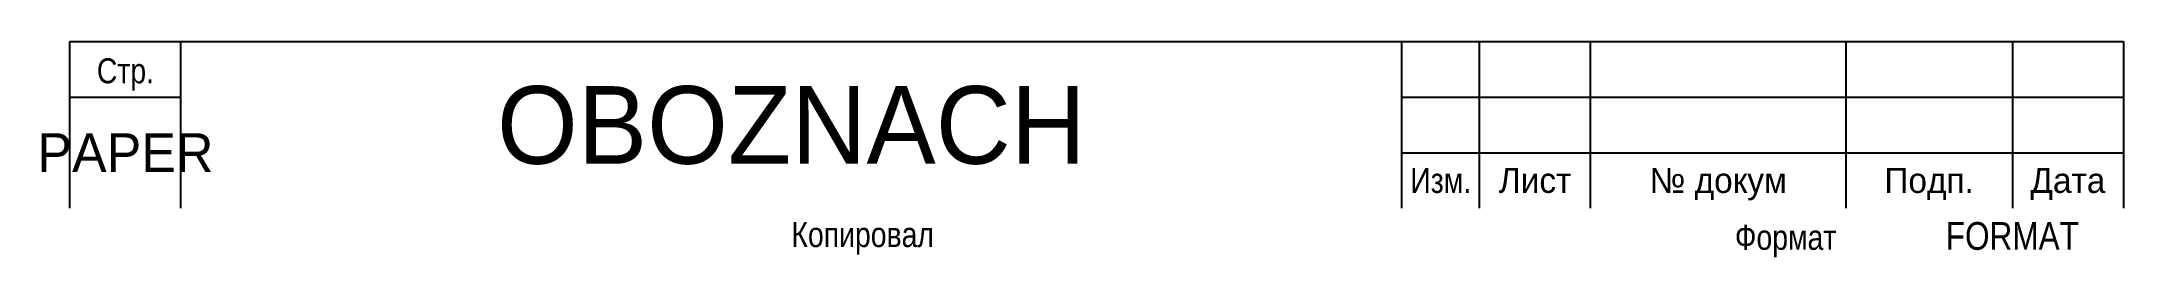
# Model space of a CAD drawing. Extents: x 2 to 190, y 1 to 20.
import ezdxf
from ezdxf.enums import TextEntityAlignment as Align

# ---------------------------------------------------------------- set-up
doc = ezdxf.new("R2010")
doc.units = 0
doc.header["$LTSCALE"] = 7
doc.header["$MEASUREMENT"] = 0
doc.layers.get('0').update_dxf_attribs({"linetype": 'CONTINUOUS'})
doc.styles.add('T', font='es_win.shx', dxfattribs={"bigfont": 'my_b_f.shx'})

msp = doc.modelspace()

# ---------------------------------------------------------------- linework, layer by layer
at = {"color": 1, "linetype": 'ByBlock'}
for p, q in [((5, 5), (5, 20)), ((5, 20), (190, 20)), ((15, 5), (15, 20)), ((125, 5), (125, 20)), ((132, 5), (132, 20)), ((142, 5), (142, 20)), ((165, 20), (165, 5)), ((180, 20), (180, 5)), ((190, 20), (190, 5)), ((5, 15), (15, 15))]:
    msp.add_line(p, q, dxfattribs=at)
at = {"color": 7, "linetype": 'ByBlock'}
for p, q in [((125, 15), (190, 15)), ((125, 10), (190, 10))]:
    msp.add_line(p, q, dxfattribs=at)

# ---------------------------------------------------------------- texts
at = {"color": 34, "linetype": 'ByBlock', "style": 'T', "width": 0.85}
msp.add_text('Стр.', height=2.25, dxfattribs=at).set_placement((10, 16.25), align=Align.CENTER)
msp.add_text('Изм.', height=2.25, dxfattribs=at).set_placement((128.5, 7.5), align=Align.MIDDLE_CENTER)
at = {"color": 34, "linetype": 'ByBlock', "style": 'T'}
for s, p in [('Лист', (137, 7.5)), ('№ докум', (153.5, 7.5)), ('Подп.', (172.5, 7.5)), ('Дата', (185, 7.5))]:
    msp.add_text(s, height=2.25, dxfattribs=at).set_placement(p, align=Align.MIDDLE_CENTER)
at = {"color": 34, "linetype": 'ByBlock', "style": 'T', "width": 0.85}
for s, p in [('Копировал', (70, 1.5)), ('Формат', (155, 1.25))]:
    msp.add_text(s, height=2.25, dxfattribs=at).set_placement(p)
at = {"color": 94, "linetype": 'ByBlock', "style": 'T'}
msp.add_attdef('OBOZNACH', text=' ', height=7, dxfattribs=at).set_placement((70, 12.5), align=Align.MIDDLE)
at = {"color": 54, "linetype": 'ByBlock', "style": 'T'}
msp.add_attdef('PAPER', text=' ', height=3.5, dxfattribs=at).set_placement((10, 10), align=Align.MIDDLE)
at = {"color": 34, "linetype": 'ByBlock', "style": 'T', "width": 0.85}
msp.add_attdef('FORMAT', (174, 1.25), 'A4', height=2.5, dxfattribs=at)

doc.saveas('drawing.dxf')
